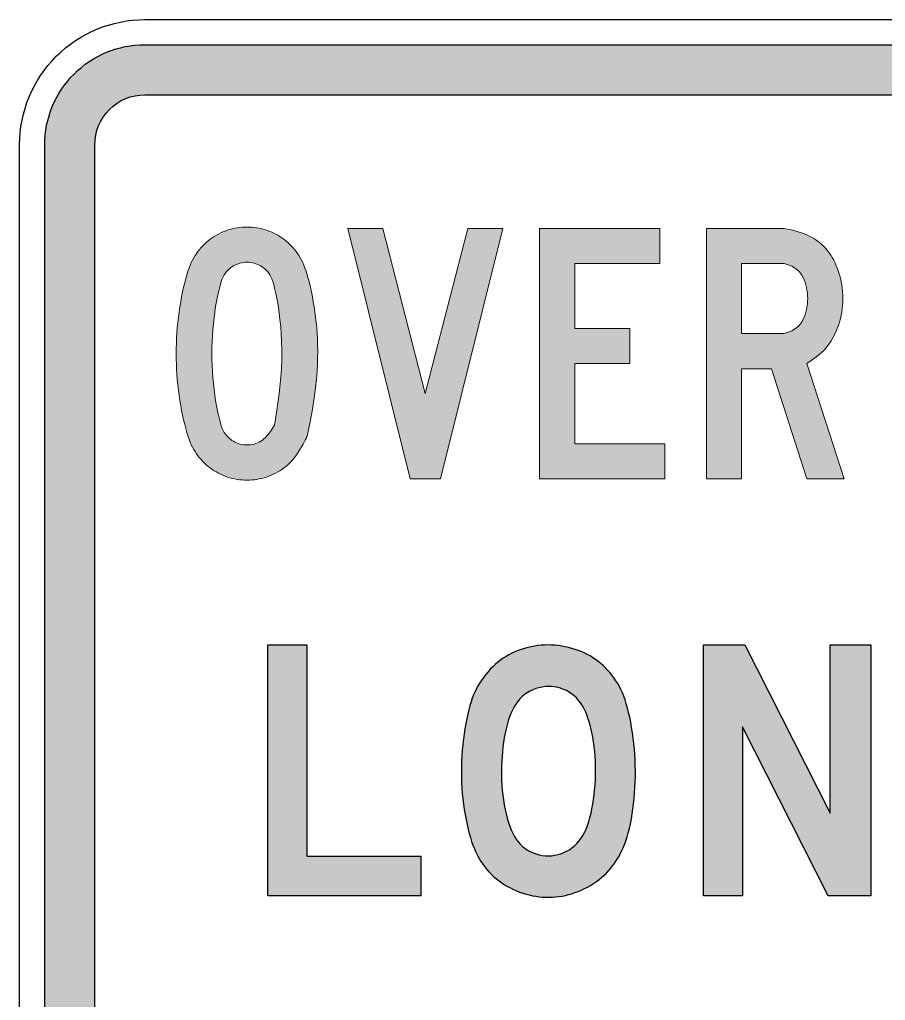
# Model space of a CAD drawing. Extents: x 165 to 1038, y -1303 to 276.
# Drawn here: x 165.4 to 248.3, y 181.8 to 275.8 of the extents above; entities that cross this region are included whole.
import ezdxf

# ---------------------------------------------------------------- set-up
doc = ezdxf.new("R2010")
doc.units = 0
doc.layers.add('L25', color=1, linetype='CONTINUOUS')
doc.layers.add('L35', color=3, linetype='CONTINUOUS')

msp = doc.modelspace()

# ---------------------------------------------------------------- hatches: boundary and pattern name
at = {"layer": 'L25'}
h = msp.add_hatch(color=256, dxfattribs=at)
edge = h.paths.add_edge_path(flags=16)
edge.add_line((172.583, 107.778), (172.583, 263.778))
edge.add_arc((177.383, 263.778), 4.8, 90, 180, ccw=False)
edge.add_line((177.383, 268.578), (333.383, 268.578))
edge.add_arc((333.383, 263.778), 4.8, 0, 90, ccw=False)
edge.add_line((338.183, 263.778), (338.183, 107.778))
edge.add_arc((333.383, 107.778), 4.8, -90, 0, ccw=False)
edge.add_line((333.383, 102.978), (177.383, 102.978))
edge.add_arc((177.383, 107.778), 4.8, 180, 270, ccw=False)
edge = h.paths.add_edge_path()
edge.add_line((167.783, 107.778), (167.783, 263.778))
edge.add_arc((177.383, 263.778), 9.6, 90, 180, ccw=False)
edge.add_line((177.383, 273.378), (333.383, 273.378))
edge.add_arc((333.383, 263.778), 9.6, 0, 90, ccw=False)
edge.add_line((342.983, 263.778), (342.983, 107.778))
edge.add_arc((333.383, 107.778), 9.6, -90, 0, ccw=False)
edge.add_line((333.383, 98.178), (177.383, 98.178))
edge.add_arc((177.383, 107.778), 9.6, 180, 270, ccw=False)
h = msp.add_hatch(color=256, dxfattribs=at)
h.dxf.hatch_style = 1
h.paths.add_polyline_path([(215.196, 231.778), (215.196, 255.777), (226.709, 255.777), (226.709, 252.418), (218.555, 252.418), (218.555, 246.179), (223.829, 246.179), (223.829, 242.82), (218.555, 242.82), (218.555, 235.137), (227.188, 235.137), (227.188, 231.778)])
h.paths.add_polyline_path([(202.805, 231.778), (196.809, 255.777), (200.16, 255.777), (204.241, 239.94), (208.322, 255.777), (211.681, 255.777), (205.685, 231.778)])
h.paths.add_polyline_path([(192.925, 235.859), (193.208, 237.241), (193.433, 238.462), (193.605, 239.54), (193.733, 240.494), (193.822, 241.343), (193.88, 242.105), (193.914, 242.799), (193.929, 243.443), (193.933, 244.052), (193.925, 244.635), (193.907, 245.193), (193.879, 245.731), (193.842, 246.253), (193.794, 246.763), (193.737, 247.264), (193.672, 247.76), (193.597, 248.254), (193.515, 248.742), (193.427, 249.221), (193.333, 249.687), (193.235, 250.135), (193.134, 250.561), (193.03, 250.961), (192.926, 251.331), (192.821, 251.668), (192.716, 251.974), (192.609, 252.254), (192.499, 252.51), (192.384, 252.746), (192.266, 252.966), (192.141, 253.173), (192.009, 253.371), (191.87, 253.563), (191.723, 253.749), (191.569, 253.929), (191.408, 254.103), (191.24, 254.27), (191.065, 254.43), (190.884, 254.583), (190.697, 254.729), (190.505, 254.867), (190.307, 254.997), (190.104, 255.119), (189.896, 255.232), (189.684, 255.338), (189.467, 255.434), (189.248, 255.522), (189.024, 255.601), (188.798, 255.671), (188.57, 255.732), (188.339, 255.784), (188.106, 255.826), (187.872, 255.859), (187.637, 255.883), (187.401, 255.897), (187.165, 255.902), (186.928, 255.897), (186.692, 255.883), (186.457, 255.859), (186.223, 255.826), (185.99, 255.784), (185.759, 255.732), (185.531, 255.671), (185.305, 255.601), (185.082, 255.522), (184.862, 255.434), (184.646, 255.338), (184.433, 255.232), (184.226, 255.119), (184.022, 254.997), (183.824, 254.867), (183.632, 254.729), (183.445, 254.583), (183.264, 254.43), (183.089, 254.27), (182.921, 254.103), (182.76, 253.929), (182.606, 253.749), (182.459, 253.563), (182.32, 253.371), (182.188, 253.173), (182.064, 252.966), (181.945, 252.746), (181.831, 252.51), (181.72, 252.254), (181.613, 251.974), (181.508, 251.668), (181.403, 251.331), (181.299, 250.961), (181.195, 250.561), (181.094, 250.135), (180.996, 249.687), (180.902, 249.221), (180.814, 248.742), (180.733, 248.254), (180.659, 247.76), (180.594, 247.265), (180.537, 246.768), (180.489, 246.271), (180.451, 245.773), (180.42, 245.274), (180.399, 244.775), (180.386, 244.276), (180.382, 243.776), (180.386, 243.276), (180.399, 242.776), (180.42, 242.277), (180.451, 241.778), (180.489, 241.279), (180.537, 240.782), (180.594, 240.285), (180.659, 239.789), (180.733, 239.296), (180.814, 238.808), (180.902, 238.329), (180.996, 237.864), (181.094, 237.417), (181.195, 236.992), (181.299, 236.592), (181.403, 236.223), (181.508, 235.886), (181.613, 235.58), (181.72, 235.301), (181.831, 235.045), (181.945, 234.809), (182.064, 234.589), (182.188, 234.382), (182.32, 234.184), (182.459, 233.992), (182.606, 233.806), (182.76, 233.626), (182.921, 233.452), (183.089, 233.285), (183.264, 233.125), (183.445, 232.972), (183.632, 232.826), (183.824, 232.688), (184.022, 232.558), (184.226, 232.436), (184.433, 232.323), (184.646, 232.217), (184.862, 232.121), (185.082, 232.033), (185.305, 231.954), (185.531, 231.884), (185.759, 231.823), (185.99, 231.771), (186.223, 231.729), (186.457, 231.696), (186.692, 231.672), (186.928, 231.658), (187.165, 231.653), (187.401, 231.658), (187.637, 231.672), (187.872, 231.696), (188.106, 231.729), (188.339, 231.771), (188.57, 231.823), (188.798, 231.884), (189.024, 231.954), (189.248, 232.033), (189.467, 232.121), (189.684, 232.217), (189.896, 232.323), (190.104, 232.436), (190.307, 232.558), (190.505, 232.688), (190.697, 232.826), (190.884, 232.972), (191.066, 233.127), (191.243, 233.292), (191.416, 233.47), (191.586, 233.661), (191.752, 233.867), (191.916, 234.089), (192.079, 234.328), (192.238, 234.585), (192.392, 234.847), (192.535, 235.104), (192.663, 235.343), (192.77, 235.55), (192.853, 235.713), (192.906, 235.821)])
h.paths.add_polyline_path([(189.801, 236.934), (190.055, 238.537), (190.244, 239.95), (190.376, 241.197), (190.458, 242.298), (190.499, 243.276), (190.504, 244.151), (190.483, 244.946), (190.442, 245.683), (190.388, 246.379), (190.324, 247.036), (190.251, 247.653), (190.171, 248.227), (190.086, 248.757), (189.997, 249.24), (189.905, 249.676), (189.813, 250.062), (189.722, 250.398), (189.63, 250.687), (189.538, 250.936), (189.443, 251.149), (189.344, 251.333), (189.24, 251.492), (189.131, 251.632), (189.014, 251.758), (188.889, 251.876), (188.757, 251.985), (188.618, 252.085), (188.472, 252.176), (188.321, 252.258), (188.165, 252.329), (188.005, 252.39), (187.841, 252.44), (187.674, 252.479), (187.506, 252.507), (187.335, 252.524), (187.165, 252.529), (186.994, 252.524), (186.824, 252.507), (186.656, 252.479), (186.49, 252.44), (186.326, 252.39), (186.167, 252.329), (186.011, 252.258), (185.861, 252.176), (185.716, 252.085), (185.577, 251.985), (185.445, 251.876), (185.32, 251.758), (185.204, 251.632), (185.094, 251.492), (184.99, 251.333), (184.89, 251.149), (184.795, 250.936), (184.701, 250.687), (184.609, 250.398), (184.517, 250.062), (184.425, 249.677), (184.333, 249.246), (184.244, 248.777), (184.158, 248.275), (184.078, 247.746), (184.005, 247.198), (183.941, 246.636), (183.887, 246.066), (183.845, 245.495), (183.815, 244.923), (183.797, 244.35), (183.791, 243.777), (183.797, 243.204), (183.815, 242.631), (183.845, 242.059), (183.887, 241.487), (183.941, 240.917), (184.005, 240.355), (184.078, 239.805), (184.158, 239.276), (184.244, 238.773), (184.333, 238.303), (184.425, 237.872), (184.517, 237.486), (184.609, 237.15), (184.701, 236.86), (184.795, 236.612), (184.89, 236.398), (184.99, 236.215), (185.094, 236.056), (185.204, 235.916), (185.32, 235.79), (185.445, 235.673), (185.577, 235.564), (185.716, 235.465), (185.861, 235.375), (186.011, 235.294), (186.167, 235.223), (186.326, 235.163), (186.49, 235.114), (186.656, 235.075), (186.824, 235.047), (186.994, 235.031), (187.165, 235.025), (187.335, 235.031), (187.506, 235.047), (187.674, 235.075), (187.841, 235.114), (188.005, 235.163), (188.166, 235.225), (188.324, 235.299), (188.479, 235.387), (188.632, 235.49), (188.781, 235.608), (188.928, 235.742), (189.072, 235.892), (189.213, 236.059), (189.346, 236.235), (189.47, 236.409), (189.579, 236.573), (189.671, 236.717), (189.741, 236.831), (189.786, 236.907)], flags=16)
h.paths.add_polyline_path([(238.617, 252.418), (234.544, 252.418), (234.544, 245.692), (238.617, 245.692), (239.007, 245.821), (239.336, 245.96), (239.611, 246.11), (239.839, 246.271), (240.027, 246.443), (240.182, 246.628), (240.312, 246.826), (240.424, 247.036), (240.523, 247.26), (240.612, 247.495), (240.688, 247.74), (240.752, 247.994), (240.802, 248.254), (240.839, 248.519), (240.862, 248.788), (240.869, 249.058), (240.862, 249.328), (240.839, 249.596), (240.802, 249.86), (240.752, 250.12), (240.688, 250.373), (240.612, 250.618), (240.523, 250.852), (240.424, 251.075), (240.312, 251.285), (240.182, 251.482), (240.027, 251.667), (239.839, 251.839), (239.611, 252), (239.336, 252.15), (239.007, 252.289)], flags=16)
h.paths.add_polyline_path([(240.775, 242.82), (244.377, 231.778), (240.775, 231.778), (237.416, 242.333), (234.544, 242.333), (234.544, 231.778), (231.185, 231.778), (231.185, 255.777), (238.617, 255.777), (239.286, 255.637), (239.864, 255.486), (240.361, 255.324), (240.788, 255.153), (241.154, 254.975), (241.469, 254.792), (241.744, 254.605), (241.988, 254.416), (242.211, 254.226), (242.416, 254.035), (242.604, 253.839), (242.777, 253.637), (242.937, 253.427), (243.087, 253.207), (243.227, 252.976), (243.359, 252.732), (243.486, 252.472), (243.606, 252.199), (243.718, 251.913), (243.822, 251.617), (243.916, 251.312), (244, 251), (244.072, 250.682), (244.132, 250.36), (244.179, 250.036), (244.213, 249.71), (244.233, 249.383), (244.239, 249.055), (244.233, 248.727), (244.213, 248.4), (244.179, 248.074), (244.132, 247.75), (244.072, 247.428), (243.999, 247.108), (243.912, 246.792), (243.813, 246.48), (243.7, 246.172), (243.574, 245.868), (243.435, 245.569), (243.284, 245.275), (243.118, 244.986), (242.929, 244.7), (242.708, 244.412), (242.445, 244.119), (242.13, 243.816), (241.753, 243.502), (241.305, 243.171)])
h = msp.add_hatch(color=256, dxfattribs=at)
h.dxf.hatch_style = 1
h.paths.add_polyline_path([(189.172, 215.861), (192.908, 215.861), (192.908, 195.637), (203.804, 195.637), (203.804, 191.825), (189.172, 191.825)])
h.paths.add_polyline_path([(234.624, 208.009), (234.624, 191.825), (230.888, 191.825), (230.888, 215.861), (234.857, 215.861), (243.029, 199.737), (243.029, 215.861), (246.921, 215.861), (246.921, 191.825), (242.826, 191.825)])
h.paths.add_polyline_path([(213.757, 211.103), (213.524, 210.908), (213.307, 210.693), (213.106, 210.458), (212.919, 210.202), (212.747, 209.924), (212.588, 209.626), (212.442, 209.307), (212.308, 208.965), (212.185, 208.603), (212.074, 208.221), (211.974, 207.822), (211.884, 207.408), (211.805, 206.981), (211.737, 206.543), (211.678, 206.098), (211.63, 205.646), (211.591, 205.19), (211.563, 204.731), (211.545, 204.269), (211.537, 203.805), (211.54, 203.339), (211.555, 202.873), (211.581, 202.405), (211.618, 201.938), (211.668, 201.472), (211.729, 201.009), (211.801, 200.554), (211.886, 200.108), (211.981, 199.676), (212.087, 199.26), (212.204, 198.864), (212.331, 198.491), (212.469, 198.143), (212.618, 197.821), (212.779, 197.523), (212.952, 197.249), (213.139, 196.998), (213.339, 196.77), (213.555, 196.563), (213.786, 196.376), (214.033, 196.211), (214.294, 196.065), (214.567, 195.941), (214.85, 195.839), (215.141, 195.759), (215.438, 195.702), (215.739, 195.668), (216.041, 195.658), (216.342, 195.672), (216.642, 195.711), (216.937, 195.772), (217.226, 195.857), (217.508, 195.965), (217.78, 196.094), (218.042, 196.245), (218.29, 196.417), (218.524, 196.61), (218.743, 196.824), (218.949, 197.059), (219.141, 197.316), (219.319, 197.595), (219.483, 197.896), (219.635, 198.219), (219.774, 198.566), (219.9, 198.936), (220.014, 199.326), (220.117, 199.735), (220.208, 200.159), (220.288, 200.595), (220.357, 201.042), (220.415, 201.496), (220.464, 201.955), (220.502, 202.417), (220.531, 202.88), (220.549, 203.345), (220.556, 203.81), (220.553, 204.276), (220.539, 204.741), (220.513, 205.206), (220.475, 205.669), (220.426, 206.13), (220.364, 206.587), (220.291, 207.037), (220.206, 207.476), (220.11, 207.902), (220.002, 208.311), (219.882, 208.701), (219.751, 209.07), (219.608, 209.414), (219.453, 209.733), (219.287, 210.029), (219.108, 210.302), (218.916, 210.552), (218.711, 210.78), (218.493, 210.987), (218.261, 211.173), (218.015, 211.339), (217.757, 211.484), (217.487, 211.607), (217.208, 211.709), (216.921, 211.789), (216.628, 211.845), (216.33, 211.877), (216.029, 211.885), (215.727, 211.869), (215.425, 211.827), (215.126, 211.763), (214.832, 211.675), (214.546, 211.564), (214.27, 211.432), (214.006, 211.278)], flags=16)
h.paths.add_polyline_path([(224.272, 205.878), (224.221, 206.406), (224.159, 206.931), (224.087, 207.451), (224.007, 207.96), (223.918, 208.456), (223.822, 208.933), (223.719, 209.388), (223.611, 209.817), (223.498, 210.218), (223.379, 210.591), (223.253, 210.94), (223.121, 211.268), (222.98, 211.578), (222.831, 211.872), (222.673, 212.153), (222.504, 212.424), (222.325, 212.688), (222.135, 212.944), (221.935, 213.191), (221.726, 213.43), (221.507, 213.659), (221.28, 213.878), (221.044, 214.087), (220.8, 214.284), (220.548, 214.469), (220.289, 214.642), (220.023, 214.804), (219.749, 214.954), (219.469, 215.093), (219.181, 215.221), (218.887, 215.337), (218.586, 215.442), (218.278, 215.537), (217.965, 215.62), (217.647, 215.692), (217.325, 215.751), (216.999, 215.798), (216.672, 215.832), (216.342, 215.853), (216.012, 215.86), (215.682, 215.853), (215.352, 215.832), (215.024, 215.797), (214.698, 215.75), (214.375, 215.689), (214.056, 215.615), (213.742, 215.529), (213.432, 215.431), (213.129, 215.321), (212.832, 215.198), (212.541, 215.064), (212.256, 214.917), (211.979, 214.757), (211.708, 214.585), (211.445, 214.4), (211.189, 214.203), (210.941, 213.992), (210.701, 213.77), (210.47, 213.536), (210.248, 213.293), (210.036, 213.041), (209.835, 212.782), (209.646, 212.516), (209.468, 212.245), (209.302, 211.968), (209.148, 211.684), (209.004, 211.39), (208.87, 211.082), (208.744, 210.758), (208.626, 210.414), (208.514, 210.047), (208.407, 209.655), (208.305, 209.235), (208.208, 208.789), (208.117, 208.322), (208.033, 207.837), (207.957, 207.337), (207.888, 206.826), (207.83, 206.308), (207.781, 205.785), (207.743, 205.261), (207.716, 204.737), (207.7, 204.214), (207.695, 203.691), (207.701, 203.169), (207.718, 202.648), (207.747, 202.13), (207.787, 201.614), (207.838, 201.101), (207.9, 200.593), (207.971, 200.093), (208.052, 199.603), (208.141, 199.127), (208.237, 198.666), (208.339, 198.223), (208.447, 197.802), (208.561, 197.402), (208.68, 197.025), (208.806, 196.668), (208.939, 196.329), (209.08, 196.007), (209.23, 195.7), (209.39, 195.406), (209.56, 195.125), (209.742, 194.854), (209.935, 194.594), (210.138, 194.344), (210.352, 194.105), (210.576, 193.876), (210.81, 193.658), (211.053, 193.45), (211.305, 193.254), (211.566, 193.068), (211.835, 192.893), (212.111, 192.73), (212.394, 192.577), (212.684, 192.437), (212.979, 192.307), (213.279, 192.189), (213.583, 192.084), (213.891, 191.99), (214.203, 191.908), (214.517, 191.838), (214.832, 191.782), (215.149, 191.737), (215.466, 191.706), (215.783, 191.688), (216.099, 191.684), (216.413, 191.693), (216.726, 191.715), (217.038, 191.751), (217.348, 191.8), (217.657, 191.863), (217.965, 191.939), (218.273, 192.028), (218.58, 192.13), (218.886, 192.245), (219.19, 192.373), (219.49, 192.512), (219.785, 192.664), (220.074, 192.826), (220.355, 192.999), (220.626, 193.182), (220.887, 193.375), (221.135, 193.578), (221.371, 193.789), (221.596, 194.01), (221.81, 194.239), (222.013, 194.478), (222.207, 194.725), (222.392, 194.982), (222.568, 195.247), (222.735, 195.521), (222.895, 195.806), (223.047, 196.104), (223.19, 196.417), (223.326, 196.748), (223.454, 197.098), (223.574, 197.47), (223.686, 197.865), (223.791, 198.286), (223.888, 198.73), (223.977, 199.194), (224.057, 199.674), (224.129, 200.168), (224.192, 200.673), (224.245, 201.185), (224.289, 201.701), (224.323, 202.218), (224.348, 202.737), (224.362, 203.257), (224.365, 203.778), (224.358, 204.301), (224.341, 204.825), (224.312, 205.35)])
h.paths.add_polyline_path([(261.63, 203.804), (261.63, 199.915), (266.035, 199.915), (265.871, 199.265), (265.698, 198.708), (265.515, 198.234), (265.319, 197.832), (265.109, 197.491), (264.882, 197.199), (264.637, 196.947), (264.371, 196.723), (264.083, 196.518), (263.775, 196.334), (263.451, 196.171), (263.112, 196.034), (262.763, 195.924), (262.405, 195.843), (262.042, 195.795), (261.677, 195.782), (261.312, 195.805), (260.952, 195.863), (260.599, 195.952), (260.257, 196.069), (259.929, 196.213), (259.619, 196.379), (259.33, 196.566), (259.066, 196.769), (258.828, 196.988), (258.616, 197.225), (258.427, 197.484), (258.258, 197.769), (258.107, 198.084), (257.971, 198.433), (257.847, 198.819), (257.734, 199.246), (257.628, 199.718), (257.532, 200.229), (257.446, 200.773), (257.373, 201.347), (257.313, 201.943), (257.268, 202.556), (257.24, 203.18), (257.23, 203.81), (257.24, 204.44), (257.268, 205.064), (257.313, 205.677), (257.374, 206.273), (257.45, 206.846), (257.538, 207.391), (257.637, 207.902), (257.747, 208.374), (257.866, 208.801), (257.996, 209.187), (258.138, 209.535), (258.295, 209.849), (258.469, 210.132), (258.662, 210.389), (258.876, 210.623), (259.112, 210.837), (259.373, 211.035), (259.659, 211.214), (259.97, 211.368), (260.307, 211.496), (260.669, 211.593), (261.058, 211.654), (261.472, 211.676), (261.912, 211.655), (262.377, 211.588), (262.855, 211.474), (263.334, 211.31), (263.802, 211.097), (264.245, 210.833), (264.65, 210.518), (265.006, 210.15), (265.299, 209.729), (268.882, 211.221), (268.268, 212.142), (267.685, 212.904), (267.133, 213.526), (266.609, 214.027), (266.111, 214.424), (265.636, 214.737), (265.181, 214.984), (264.745, 215.183), (264.326, 215.35), (263.92, 215.489), (263.527, 215.602), (263.143, 215.692), (262.768, 215.758), (262.399, 215.804), (262.033, 215.83), (261.67, 215.838), (261.308, 215.83), (260.945, 215.806), (260.585, 215.765), (260.226, 215.707), (259.869, 215.633), (259.516, 215.542), (259.166, 215.434), (258.821, 215.308), (258.48, 215.166), (258.147, 215.007), (257.82, 214.834), (257.504, 214.648), (257.197, 214.451), (256.903, 214.244), (256.622, 214.028), (256.355, 213.805), (256.105, 213.576), (255.87, 213.341), (255.65, 213.101), (255.443, 212.854), (255.25, 212.602), (255.07, 212.342), (254.902, 212.077), (254.745, 211.805), (254.599, 211.524), (254.462, 211.232), (254.335, 210.922), (254.216, 210.588), (254.106, 210.226), (254.003, 209.829), (253.907, 209.392), (253.817, 208.91), (253.733, 208.379), (253.656, 207.803), (253.587, 207.188), (253.528, 206.541), (253.48, 205.868), (253.443, 205.174), (253.421, 204.466), (253.413, 203.75), (253.421, 203.033), (253.444, 202.32), (253.48, 201.619), (253.53, 200.937), (253.591, 200.28), (253.662, 199.656), (253.742, 199.07), (253.83, 198.531), (253.926, 198.042), (254.028, 197.601), (254.138, 197.202), (254.255, 196.839), (254.379, 196.507), (254.511, 196.2), (254.65, 195.914), (254.798, 195.643), (254.954, 195.382), (255.119, 195.129), (255.295, 194.884), (255.482, 194.646), (255.683, 194.414), (255.898, 194.188), (256.128, 193.967), (256.375, 193.749), (256.64, 193.535), (256.921, 193.325), (257.216, 193.123), (257.524, 192.929), (257.843, 192.746), (258.171, 192.575), (258.506, 192.419), (258.847, 192.278), (259.192, 192.156), (259.54, 192.051), (259.892, 191.963), (260.247, 191.893), (260.605, 191.84), (260.966, 191.804), (261.33, 191.785), (261.697, 191.782), (262.066, 191.795), (262.436, 191.824), (262.806, 191.869), (263.176, 191.931), (263.544, 192.008), (263.909, 192.102), (264.27, 192.212), (264.626, 192.338), (264.976, 192.48), (265.32, 192.641), (265.659, 192.821), (265.994, 193.023), (266.324, 193.249), (266.651, 193.5), (266.975, 193.779), (267.297, 194.087), (267.616, 194.427), (267.934, 194.812), (268.25, 195.256), (268.564, 195.77), (268.876, 196.37), (269.187, 197.068), (269.495, 197.878), (269.802, 198.813), (269.802, 203.804)])

# ---------------------------------------------------------------- linework, layer by layer
at = {"layer": 'L25', "lineweight": 0}
for p, q in [((231.185, 231.778), (231.185, 255.777)), ((231.185, 255.777), (238.617, 255.777)), ((238.617, 252.418), (234.544, 252.418)), ((234.544, 252.418), (234.544, 245.692)), ((234.544, 245.692), (238.617, 245.692)), ((240.775, 242.82), (244.377, 231.778)), ((237.416, 242.333), (234.544, 242.333)), ((234.544, 242.333), (234.544, 231.778)), ((240.775, 231.778), (237.416, 242.333)), ((234.544, 231.778), (231.185, 231.778)), ((244.377, 231.778), (240.775, 231.778))]:
    msp.add_line(p, q, dxfattribs=at)
at = {"layer": 'L25'}
for points in [[(167.783, 107.778), (167.783, 263.778, -0.414214), (177.383, 273.378), (333.383, 273.378, -0.414214), (342.983, 263.778), (342.983, 107.778, -0.414214), (333.383, 98.178), (177.383, 98.178, -0.414214)], [(172.583, 107.778), (172.583, 263.778, -0.414214), (177.383, 268.578), (333.383, 268.578, -0.414214), (338.183, 263.778), (338.183, 107.778, -0.414214), (333.383, 102.978), (177.383, 102.978, -0.414214)]]:
    msp.add_lwpolyline(points, format="xyb", close=True, dxfattribs=at)
at = {"layer": 'L25', "lineweight": 0}
for points in [[(192.925, 235.859), (193.208, 237.241), (193.433, 238.462), (193.605, 239.54), (193.733, 240.494), (193.822, 241.343), (193.88, 242.105), (193.914, 242.799), (193.929, 243.443), (193.933, 244.052), (193.925, 244.635), (193.907, 245.193), (193.879, 245.731), (193.842, 246.253), (193.794, 246.763), (193.737, 247.264), (193.672, 247.76), (193.597, 248.254), (193.515, 248.742), (193.427, 249.221), (193.333, 249.687), (193.235, 250.135), (193.134, 250.561), (193.03, 250.961), (192.926, 251.331), (192.821, 251.668), (192.716, 251.974), (192.609, 252.254), (192.499, 252.51), (192.384, 252.746), (192.266, 252.966), (192.141, 253.173), (192.009, 253.371), (191.87, 253.563), (191.723, 253.749), (191.569, 253.929), (191.408, 254.103), (191.24, 254.27), (191.065, 254.43), (190.884, 254.583), (190.697, 254.729), (190.505, 254.867), (190.307, 254.997), (190.104, 255.119), (189.896, 255.232), (189.684, 255.338), (189.467, 255.434), (189.248, 255.522), (189.024, 255.601), (188.798, 255.671), (188.57, 255.732), (188.339, 255.784), (188.106, 255.826), (187.872, 255.859), (187.637, 255.883), (187.401, 255.897), (187.165, 255.902), (186.928, 255.897), (186.692, 255.883), (186.457, 255.859), (186.223, 255.826), (185.99, 255.784), (185.759, 255.732), (185.531, 255.671), (185.305, 255.601), (185.082, 255.522), (184.862, 255.434), (184.646, 255.338), (184.433, 255.232), (184.226, 255.119), (184.022, 254.997), (183.824, 254.867), (183.632, 254.729), (183.445, 254.583), (183.264, 254.43), (183.089, 254.27), (182.921, 254.103), (182.76, 253.929), (182.606, 253.749), (182.459, 253.563), (182.32, 253.371), (182.188, 253.173), (182.064, 252.966), (181.945, 252.746), (181.831, 252.51), (181.72, 252.254), (181.613, 251.974), (181.508, 251.668), (181.403, 251.331), (181.299, 250.961), (181.195, 250.561), (181.094, 250.135), (180.996, 249.687), (180.902, 249.221), (180.814, 248.742), (180.733, 248.254), (180.659, 247.76), (180.594, 247.265), (180.537, 246.768), (180.489, 246.271), (180.451, 245.773), (180.42, 245.274), (180.399, 244.775), (180.386, 244.276), (180.382, 243.776), (180.386, 243.276), (180.399, 242.776), (180.42, 242.277), (180.451, 241.778), (180.489, 241.279), (180.537, 240.782), (180.594, 240.285), (180.659, 239.789), (180.733, 239.296), (180.814, 238.808), (180.902, 238.329), (180.996, 237.864), (181.094, 237.417), (181.195, 236.992), (181.299, 236.592), (181.403, 236.223), (181.508, 235.886), (181.613, 235.58), (181.72, 235.301), (181.831, 235.045), (181.945, 234.809), (182.064, 234.589), (182.188, 234.382), (182.32, 234.184), (182.459, 233.992), (182.606, 233.806), (182.76, 233.626), (182.921, 233.452), (183.089, 233.285), (183.264, 233.125), (183.445, 232.972), (183.632, 232.826), (183.824, 232.688), (184.022, 232.558), (184.226, 232.436), (184.433, 232.323), (184.646, 232.217), (184.862, 232.121), (185.082, 232.033), (185.305, 231.954), (185.531, 231.884), (185.759, 231.823), (185.99, 231.771), (186.223, 231.729), (186.457, 231.696), (186.692, 231.672), (186.928, 231.658), (187.165, 231.653), (187.401, 231.658), (187.637, 231.672), (187.872, 231.696), (188.106, 231.729), (188.339, 231.771), (188.57, 231.823), (188.798, 231.884), (189.024, 231.954), (189.248, 232.033), (189.467, 232.121), (189.684, 232.217), (189.896, 232.323), (190.104, 232.436), (190.307, 232.558), (190.505, 232.688), (190.697, 232.826), (190.884, 232.972), (191.066, 233.127), (191.243, 233.292), (191.416, 233.47), (191.586, 233.661), (191.752, 233.867), (191.916, 234.089), (192.079, 234.328), (192.238, 234.585), (192.392, 234.847), (192.535, 235.104), (192.663, 235.343), (192.77, 235.55), (192.853, 235.713), (192.906, 235.821), (192.925, 235.859)], [(202.805, 231.778), (196.809, 255.777), (200.16, 255.777), (204.241, 239.94), (208.322, 255.777), (211.681, 255.777), (205.685, 231.778), (202.805, 231.778), (202.805, 231.778)], [(215.196, 231.778), (215.196, 255.777), (226.709, 255.777), (226.709, 252.418), (218.555, 252.418), (218.555, 246.179), (223.829, 246.179), (223.829, 242.82), (218.555, 242.82), (218.555, 235.137), (227.188, 235.137), (227.188, 231.778), (215.196, 231.778), (215.196, 231.778)], [(238.617, 255.777), (239.286, 255.637), (239.864, 255.486), (240.361, 255.324), (240.788, 255.153), (241.154, 254.975), (241.469, 254.792), (241.744, 254.605), (241.988, 254.416), (242.211, 254.226), (242.416, 254.035), (242.604, 253.839), (242.777, 253.637), (242.937, 253.427), (243.087, 253.207), (243.227, 252.976), (243.359, 252.732), (243.486, 252.472), (243.606, 252.199), (243.718, 251.913), (243.822, 251.617), (243.916, 251.312), (244, 251), (244.072, 250.682), (244.132, 250.36), (244.179, 250.036), (244.213, 249.71), (244.233, 249.383), (244.239, 249.055), (244.233, 248.727), (244.213, 248.4), (244.179, 248.074), (244.132, 247.75), (244.072, 247.428), (243.999, 247.108), (243.912, 246.792), (243.813, 246.48), (243.7, 246.172), (243.574, 245.868), (243.435, 245.569), (243.284, 245.275), (243.118, 244.986), (242.929, 244.7), (242.708, 244.412), (242.445, 244.119), (242.13, 243.816), (241.753, 243.502), (241.305, 243.171), (240.775, 242.82)], [(189.801, 236.934), (190.055, 238.537), (190.244, 239.95), (190.376, 241.197), (190.458, 242.298), (190.499, 243.276), (190.504, 244.151), (190.483, 244.946), (190.442, 245.683), (190.388, 246.379), (190.324, 247.036), (190.251, 247.653), (190.171, 248.227), (190.086, 248.757), (189.997, 249.24), (189.905, 249.676), (189.813, 250.062), (189.722, 250.398), (189.63, 250.687), (189.538, 250.936), (189.443, 251.149), (189.344, 251.333), (189.24, 251.492), (189.131, 251.632), (189.014, 251.758), (188.889, 251.876), (188.757, 251.985), (188.618, 252.085), (188.472, 252.176), (188.321, 252.258), (188.165, 252.329), (188.005, 252.39), (187.841, 252.44), (187.674, 252.479), (187.506, 252.507), (187.335, 252.524), (187.165, 252.529), (186.994, 252.524), (186.824, 252.507), (186.656, 252.479), (186.49, 252.44), (186.326, 252.39), (186.167, 252.329), (186.011, 252.258), (185.861, 252.176), (185.716, 252.085), (185.577, 251.985), (185.445, 251.876), (185.32, 251.758), (185.204, 251.632), (185.094, 251.492), (184.99, 251.333), (184.89, 251.149), (184.795, 250.936), (184.701, 250.687), (184.609, 250.398), (184.517, 250.062), (184.425, 249.677), (184.333, 249.246), (184.244, 248.777), (184.158, 248.275), (184.078, 247.746), (184.005, 247.198), (183.941, 246.636), (183.887, 246.066), (183.845, 245.495), (183.815, 244.923), (183.797, 244.35), (183.791, 243.777), (183.797, 243.204), (183.815, 242.631), (183.845, 242.059), (183.887, 241.487), (183.941, 240.917), (184.005, 240.355), (184.078, 239.805), (184.158, 239.276), (184.244, 238.773), (184.333, 238.303), (184.425, 237.872), (184.517, 237.486), (184.609, 237.15), (184.701, 236.86), (184.795, 236.612), (184.89, 236.398), (184.99, 236.215), (185.094, 236.056), (185.204, 235.916), (185.32, 235.79), (185.445, 235.673), (185.577, 235.564), (185.716, 235.465), (185.861, 235.375), (186.011, 235.294), (186.167, 235.223), (186.326, 235.163), (186.49, 235.114), (186.656, 235.075), (186.824, 235.047), (186.994, 235.031), (187.165, 235.025), (187.335, 235.031), (187.506, 235.047), (187.674, 235.075), (187.841, 235.114), (188.005, 235.163), (188.166, 235.225), (188.324, 235.299), (188.479, 235.387), (188.632, 235.49), (188.781, 235.608), (188.928, 235.742), (189.072, 235.892), (189.213, 236.059), (189.346, 236.235), (189.47, 236.409), (189.579, 236.573), (189.671, 236.717), (189.741, 236.831), (189.786, 236.907), (189.801, 236.934)], [(238.617, 245.692), (239.007, 245.821), (239.336, 245.96), (239.611, 246.11), (239.839, 246.271), (240.027, 246.443), (240.182, 246.628), (240.312, 246.826), (240.424, 247.036), (240.523, 247.26), (240.612, 247.495), (240.688, 247.74), (240.752, 247.994), (240.802, 248.254), (240.839, 248.519), (240.862, 248.788), (240.869, 249.058), (240.862, 249.328), (240.839, 249.596), (240.802, 249.86), (240.752, 250.12), (240.688, 250.373), (240.612, 250.618), (240.523, 250.852), (240.424, 251.075), (240.312, 251.285), (240.182, 251.482), (240.027, 251.667), (239.839, 251.839), (239.611, 252), (239.336, 252.15), (239.007, 252.289), (238.617, 252.418)]]:
    msp.add_lwpolyline(points, dxfattribs=at)
at = {"layer": 'L25'}
for points in [[(189.172, 215.861), (192.908, 215.861), (192.908, 195.637), (203.804, 195.637), (203.804, 191.825), (189.172, 191.825)], [(224.272, 205.878), (224.221, 206.406), (224.159, 206.931), (224.087, 207.451), (224.007, 207.96), (223.918, 208.456), (223.822, 208.933), (223.719, 209.388), (223.611, 209.817), (223.498, 210.218), (223.379, 210.591), (223.253, 210.94), (223.121, 211.268), (222.98, 211.578), (222.831, 211.872), (222.673, 212.153), (222.504, 212.424), (222.325, 212.688), (222.135, 212.944), (221.935, 213.191), (221.726, 213.43), (221.507, 213.659), (221.28, 213.878), (221.044, 214.087), (220.8, 214.284), (220.548, 214.469), (220.289, 214.642), (220.023, 214.804), (219.749, 214.954), (219.469, 215.093), (219.181, 215.221), (218.887, 215.337), (218.586, 215.442), (218.278, 215.537), (217.965, 215.62), (217.647, 215.692), (217.325, 215.751), (216.999, 215.798), (216.672, 215.832), (216.342, 215.853), (216.012, 215.86), (215.682, 215.853), (215.352, 215.832), (215.024, 215.797), (214.698, 215.75), (214.375, 215.689), (214.056, 215.615), (213.742, 215.529), (213.432, 215.431), (213.129, 215.321), (212.832, 215.198), (212.541, 215.064), (212.256, 214.917), (211.979, 214.757), (211.708, 214.585), (211.445, 214.4), (211.189, 214.203), (210.941, 213.992), (210.701, 213.77), (210.47, 213.536), (210.248, 213.293), (210.036, 213.041), (209.835, 212.782), (209.646, 212.516), (209.468, 212.245), (209.302, 211.968), (209.148, 211.684), (209.004, 211.39), (208.87, 211.082), (208.744, 210.758), (208.626, 210.414), (208.514, 210.047), (208.407, 209.655), (208.305, 209.235), (208.208, 208.789), (208.117, 208.322), (208.033, 207.837), (207.957, 207.337), (207.888, 206.826), (207.83, 206.308), (207.781, 205.785), (207.743, 205.261), (207.716, 204.737), (207.7, 204.214), (207.695, 203.691), (207.701, 203.169), (207.718, 202.648), (207.747, 202.13), (207.787, 201.614), (207.838, 201.101), (207.9, 200.593), (207.971, 200.093), (208.052, 199.603), (208.141, 199.127), (208.237, 198.666), (208.339, 198.223), (208.447, 197.802), (208.561, 197.402), (208.68, 197.025), (208.806, 196.668), (208.939, 196.329), (209.08, 196.007), (209.23, 195.7), (209.39, 195.406), (209.56, 195.125), (209.742, 194.854), (209.935, 194.594), (210.138, 194.344), (210.352, 194.105), (210.576, 193.876), (210.81, 193.658), (211.053, 193.45), (211.305, 193.254), (211.566, 193.068), (211.835, 192.893), (212.111, 192.73), (212.394, 192.577), (212.684, 192.437), (212.979, 192.307), (213.279, 192.189), (213.583, 192.084), (213.891, 191.99), (214.203, 191.908), (214.517, 191.838), (214.832, 191.782), (215.149, 191.737), (215.466, 191.706), (215.783, 191.688), (216.099, 191.684), (216.413, 191.693), (216.726, 191.715), (217.038, 191.751), (217.348, 191.8), (217.657, 191.863), (217.965, 191.939), (218.273, 192.028), (218.58, 192.13), (218.886, 192.245), (219.19, 192.373), (219.49, 192.512), (219.785, 192.664), (220.074, 192.826), (220.355, 192.999), (220.626, 193.182), (220.887, 193.375), (221.135, 193.578), (221.371, 193.789), (221.596, 194.01), (221.81, 194.239), (222.013, 194.478), (222.207, 194.725), (222.392, 194.982), (222.568, 195.247), (222.735, 195.521), (222.895, 195.806), (223.047, 196.104), (223.19, 196.417), (223.326, 196.748), (223.454, 197.098), (223.574, 197.47), (223.686, 197.865), (223.791, 198.286), (223.888, 198.73), (223.977, 199.194), (224.057, 199.674), (224.129, 200.168), (224.192, 200.673), (224.245, 201.185), (224.289, 201.701), (224.323, 202.218), (224.348, 202.737), (224.362, 203.257), (224.365, 203.778), (224.358, 204.301), (224.341, 204.825), (224.312, 205.35)], [(234.624, 208.009), (234.624, 191.825), (230.888, 191.825), (230.888, 215.861), (234.857, 215.861), (243.029, 199.737), (243.029, 215.861), (246.921, 215.861), (246.921, 191.825), (242.826, 191.825)], [(213.757, 211.103), (213.524, 210.908), (213.307, 210.693), (213.106, 210.458), (212.919, 210.202), (212.747, 209.924), (212.588, 209.626), (212.442, 209.307), (212.308, 208.965), (212.185, 208.603), (212.074, 208.221), (211.974, 207.822), (211.884, 207.408), (211.805, 206.981), (211.737, 206.543), (211.678, 206.098), (211.63, 205.646), (211.591, 205.19), (211.563, 204.731), (211.545, 204.269), (211.537, 203.805), (211.54, 203.339), (211.555, 202.873), (211.581, 202.405), (211.618, 201.938), (211.668, 201.472), (211.729, 201.009), (211.801, 200.554), (211.886, 200.108), (211.981, 199.676), (212.087, 199.26), (212.204, 198.864), (212.331, 198.491), (212.469, 198.143), (212.618, 197.821), (212.779, 197.523), (212.952, 197.249), (213.139, 196.998), (213.339, 196.77), (213.555, 196.563), (213.786, 196.376), (214.033, 196.211), (214.294, 196.065), (214.567, 195.941), (214.85, 195.839), (215.141, 195.759), (215.438, 195.702), (215.739, 195.668), (216.041, 195.658), (216.342, 195.672), (216.642, 195.711), (216.937, 195.772), (217.226, 195.857), (217.508, 195.965), (217.78, 196.094), (218.042, 196.245), (218.29, 196.417), (218.524, 196.61), (218.743, 196.824), (218.949, 197.059), (219.141, 197.316), (219.319, 197.595), (219.483, 197.896), (219.635, 198.219), (219.774, 198.566), (219.9, 198.936), (220.014, 199.326), (220.117, 199.735), (220.208, 200.159), (220.288, 200.595), (220.357, 201.042), (220.415, 201.496), (220.464, 201.955), (220.502, 202.417), (220.531, 202.88), (220.549, 203.345), (220.556, 203.81), (220.553, 204.276), (220.539, 204.741), (220.513, 205.206), (220.475, 205.669), (220.426, 206.13), (220.364, 206.587), (220.291, 207.037), (220.206, 207.476), (220.11, 207.902), (220.002, 208.311), (219.882, 208.701), (219.751, 209.07), (219.608, 209.414), (219.453, 209.733), (219.287, 210.029), (219.108, 210.302), (218.916, 210.552), (218.711, 210.78), (218.493, 210.987), (218.261, 211.173), (218.015, 211.339), (217.757, 211.484), (217.487, 211.607), (217.208, 211.709), (216.921, 211.789), (216.628, 211.845), (216.33, 211.877), (216.029, 211.885), (215.727, 211.869), (215.425, 211.827), (215.126, 211.763), (214.832, 211.675), (214.546, 211.564), (214.27, 211.432), (214.006, 211.278)]]:
    msp.add_lwpolyline(points, close=True, dxfattribs=at)
at = {"layer": 'L35'}
msp.add_lwpolyline([(165.383, 107.778), (165.383, 263.778, -0.414214), (177.383, 275.778), (333.383, 275.778, -0.414214), (345.383, 263.778), (345.383, 107.778, -0.414214), (333.383, 95.778), (177.383, 95.778, -0.414214)], format="xyb", close=True, dxfattribs=at)

doc.saveas('drawing.dxf')
